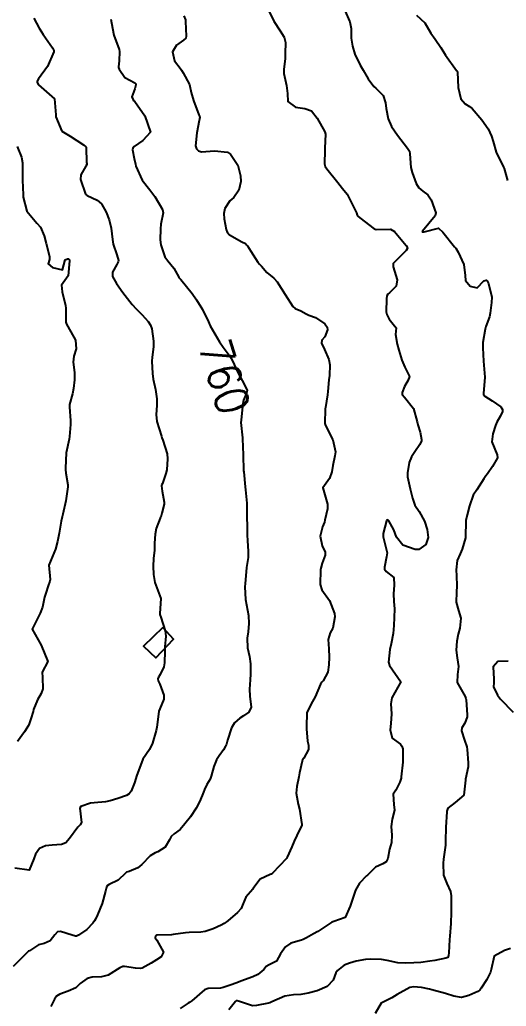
# Model space of a CAD drawing. Header units: metres. Extents: x 298520 to 308411, y 7433745 to 7450750.
# Drawn here: x 298886.4 to 298947, y 7449710 to 7449832.7 of the extents above; entities that cross this region are included whole.
import ezdxf
from ezdxf.enums import TextEntityAlignment as Align

# ---------------------------------------------------------------- set-up
doc = ezdxf.new("R2010")
doc.units = ezdxf.units.M
doc.header["$LTSCALE"] = 10
for name, color, linetype in [('Cotas', 45, 'Continuous'), ('Curvas de Nivel 1m', 11, 'Continuous'), ('Curvas de Nivel 5m', 15, 'Continuous'), ('Edificações', 30, 'Continuous')]:
    doc.layers.add(name, color=color, linetype=linetype)
doc.styles.add('Style-STANDARD', font='STANDARD.shx')

msp = doc.modelspace()

# ---------------------------------------------------------------- linework, layer by layer
at = {"layer": 'Curvas de Nivel 1m', "flags": 128}
for points, elevation in [([(298906.88, 7449833.19), (298907.06, 7449832.69), (298907.07, 7449832.49), (298907.14, 7449830.69), (298907.12, 7449830.42), (298906.84, 7449830.16), (298905.97, 7449829.57), (298905.44, 7449828.71), (298905.72, 7449827.62), (298906.4, 7449826.7), (298906.57, 7449826.46), (298906.8, 7449826.11), (298907.57, 7449824.68), (298907.79, 7449823.66), (298908.05, 7449822.68), (298908.74, 7449820.88), (298908.8, 7449820.74), (298908.83, 7449820.67), (298908.86, 7449820.54), (298908.72, 7449819.99), (298908.51, 7449818.87), (298908.48, 7449818.67), (298908.33, 7449817.03), (298908.44, 7449816.67), (298908.68, 7449816.42), (298909.06, 7449816.29), (298910.68, 7449816.4), (298912.29, 7449816.24), (298912.68, 7449815.99), (298913.57, 7449814.61), (298913.93, 7449813.32), (298913.95, 7449812.61), (298913.71, 7449811.52), (298913.1, 7449810.62), (298912.83, 7449810.39), (298912.61, 7449810.18), (298911.97, 7449809.25), (298911.84, 7449808.63), (298911.89, 7449807.94), (298912.13, 7449806.63), (298912.24, 7449806.31), (298912.56, 7449805.97), (298914.07, 7449805.08), (298914.55, 7449804.87), (298914.68, 7449804.73), (298914.77, 7449804.6), (298915.19, 7449803.93), (298916.08, 7449802.58), (298916.27, 7449802.33), (298916.51, 7449802.05), (298917.2, 7449801.27), (298918.08, 7449800.56), (298918.49, 7449800.13), (298919.49, 7449798.54), (298920.45, 7449797.06), (298920.73, 7449796.81), (298921.41, 7449796.52), (298922.08, 7449796.14), (298922.44, 7449795.99), (298923.25, 7449795.68), (298924.43, 7449794.9), (298924.71, 7449794.48), (298924.76, 7449794.13), (298924.4, 7449793.26), (298924.05, 7449792.84), (298924, 7449792.48), (298924.39, 7449791.72), (298924.9, 7449790.47), (298925.04, 7449789.8), (298924.99, 7449788.47), (298924.9, 7449787.92), (298924.79, 7449786.48), (298924.74, 7449786.05), (298924.48, 7449784.48), (298924.47, 7449784.31), (298924.42, 7449782.48), (298924.49, 7449782.26), (298925.4, 7449780.47), (298925.73, 7449778.97), (298925.67, 7449778.47), (298925.4, 7449777.28), (298925.27, 7449776.47), (298925, 7449775.67), (298924.18, 7449774.48), (298924.75, 7449772.47), (298924.73, 7449771.89), (298924.42, 7449770.48), (298924.36, 7449770.24), (298924.12, 7449769.66), (298923.84, 7449768.48), (298924.1, 7449767.29), (298924.45, 7449766.48), (298924.44, 7449766.11), (298924.07, 7449765.13), (298923.91, 7449764.48), (298923.88, 7449764.3), (298923.82, 7449762.48), (298924.03, 7449761.81), (298925, 7449760.47), (298925.6, 7449758.86), (298925.64, 7449758.46), (298925.4, 7449757.04), (298925.09, 7449756.47), (298924.82, 7449755.61), (298924.91, 7449754.47), (298924.96, 7449753.44), (298924.91, 7449752.47), (298924.8, 7449751.58), (298924.2, 7449750.48), (298924.05, 7449750.32), (298923.89, 7449750.06), (298923.21, 7449748.49), (298922.72, 7449747.64), (298922.19, 7449746.5), (298922.12, 7449744.8), (298922.14, 7449744.51), (298922.27, 7449742.97), (298922.37, 7449742.5), (298922.36, 7449741.93), (298921.78, 7449740.87), (298921.65, 7449740.64), (298921.59, 7449740.51), (298921.25, 7449739.02), (298921.16, 7449738.52), (298920.93, 7449737.33), (298920.86, 7449736.52), (298921.1, 7449735.12), (298921.25, 7449734.51), (298921.57, 7449732.62), (298921.56, 7449732.51), (298920.94, 7449731.24), (298920.61, 7449730.52), (298920.32, 7449729.85), (298919.73, 7449728.53), (298919.7, 7449728.46), (298919.63, 7449728.37), (298917.92, 7449726.56), (298917.73, 7449726.44), (298917.61, 7449726.39), (298916.38, 7449725.8), (298915.59, 7449724.79), (298915.51, 7449724.65), (298915.46, 7449724.58), (298914.58, 7449723.58), (298914.17, 7449722.59), (298913.98, 7449722.17), (298913.55, 7449721.67), (298912.35, 7449720.62), (298911.88, 7449720.28), (298911.53, 7449720.08), (298910.52, 7449719.65), (298909.52, 7449719.3), (298908.97, 7449719.21), (298907.52, 7449719.17), (298907.07, 7449719.14), (298905.52, 7449718.91), (298905.33, 7449718.89), (298903.51, 7449718.84), (298903.43, 7449718.81), (298903.35, 7449718.72), (298903.31, 7449718.53), (298903.51, 7449718.24), (298904.35, 7449716.71), (298904.04, 7449716.16), (298903.48, 7449715.76), (298902.82, 7449715.38), (298901.67, 7449714.75), (298901.46, 7449714.7), (298900.84, 7449714.76), (298899.47, 7449714.95), (298899.29, 7449714.95), (298898.91, 7449714.78), (298897.45, 7449713.88), (298896.61, 7449713.65), (298895.45, 7449713.62), (298894.83, 7449713.45), (298893.97, 7449712.83), (298893.71, 7449712.57), (298893.44, 7449712.31), (298892.47, 7449711.89), (298891.43, 7449711.5), (298891.03, 7449711.27), (298890.75, 7449710.88), (298890.3, 7449709.99)], 759), ([(298917.23, 7449834.23), (298918.07, 7449832.56), (298918.86, 7449831.36), (298919.34, 7449830.55), (298919.5, 7449829.89), (298919.48, 7449828.54), (298919.46, 7449827.9), (298919.31, 7449826.54), (298919.31, 7449826.03), (298919.64, 7449824.54), (298919.77, 7449823.53), (298919.8, 7449822.54), (298920.75, 7449821.85), (298921.92, 7449821.69), (298922.74, 7449821.38), (298923.44, 7449820.49), (298924.42, 7449818.77), (298924.51, 7449818.48), (298924.41, 7449816.76), (298924.4, 7449816.48), (298924.37, 7449814.78), (298924.45, 7449814.48), (298924.66, 7449814.19), (298926.04, 7449812.47), (298926.63, 7449811.74), (298927.18, 7449811.02), (298927.5, 7449810.45), (298928.34, 7449808.68), (298928.43, 7449808.43), (298928.48, 7449808.32), (298928.58, 7449808.24), (298929.31, 7449807.68), (298930.57, 7449806.7), (298930.8, 7449806.64), (298932.57, 7449806.68), (298933.09, 7449806.37), (298934.55, 7449804.64), (298934.68, 7449804.36), (298934.67, 7449804.23), (298934.54, 7449804.03), (298933.71, 7449803.19), (298932.93, 7449802.38), (298932.91, 7449801.98), (298933.43, 7449800.37), (298933.29, 7449799.56), (298932.47, 7449798.73), (298932.25, 7449798.6), (298932.13, 7449798.39), (298932.1, 7449798.02), (298932.04, 7449796.39), (298932.12, 7449796.06), (298932.43, 7449795.48), (298932.91, 7449794.86), (298933.27, 7449794.38), (298933.21, 7449793.58), (298933.4, 7449792.37), (298933.64, 7449791.62), (298933.98, 7449790.37), (298934.36, 7449789.51), (298934.93, 7449788.35), (298934.8, 7449787.89), (298934.33, 7449787.08), (298934.03, 7449786.36), (298934.04, 7449786.09), (298934.32, 7449785.76), (298935.44, 7449784.35), (298935.91, 7449782.71), (298936, 7449782.34), (298936.26, 7449781.41), (298936.44, 7449780.52), (298936.43, 7449780.34), (298936.25, 7449779.87), (298935.62, 7449778.97), (298935.2, 7449778.35), (298934.92, 7449777.66), (298934.68, 7449776.36), (298934.7, 7449775.86), (298935.03, 7449774.35), (298935.31, 7449773.2), (298935.61, 7449772.35), (298936.15, 7449771.56), (298936.8, 7449770.33), (298937.14, 7449769.31), (298937.27, 7449768.33), (298937, 7449767.43), (298936.09, 7449766.83), (298935.64, 7449766.8), (298934.1, 7449767.36), (298933.32, 7449768.37), (298933, 7449769.25), (298932.37, 7449770.39), (298932.26, 7449770.51), (298932.13, 7449770.47), (298932.1, 7449770.42), (298932.09, 7449770.39), (298931.69, 7449768.82), (298931.68, 7449768.39), (298932.09, 7449766.72), (298932.17, 7449766.39), (298932.08, 7449765.9), (298931.82, 7449764.64), (298931.83, 7449764.39), (298932.06, 7449764.09), (298933.02, 7449763.34), (298933.06, 7449762.37), (298932.97, 7449761.32), (298933.02, 7449760.37), (298933.07, 7449759.44), (298933.03, 7449758.37), (298932.99, 7449757.36), (298932.9, 7449756.38), (298932.65, 7449755.08), (298932.51, 7449754.38), (298932.35, 7449752.8), (298932.46, 7449752.38), (298933.89, 7449750.36), (298932.73, 7449748.38), (298932.61, 7449747.63), (298932.71, 7449746.38), (298932.64, 7449745.19), (298932.56, 7449744.38), (298932.79, 7449743.36), (298933.81, 7449742.61), (298934.01, 7449742.36), (298934.12, 7449742.04), (298934.12, 7449740.36), (298933.93, 7449738.54), (298933.9, 7449738.37), (298933.75, 7449737.86), (298933.23, 7449736.88), (298932.93, 7449736.38), (298932.99, 7449735.1), (298933.07, 7449734.38), (298932.81, 7449733.26), (298932.67, 7449732.38), (298932.75, 7449731.29), (298932.69, 7449730.38), (298932.47, 7449729.56), (298932.24, 7449728.38), (298932.03, 7449727.98), (298931.63, 7449727.73), (298930.73, 7449727.29), (298929.79, 7449726.41), (298929.72, 7449726.3), (298929.61, 7449726.21), (298928.72, 7449725.3), (298928.22, 7449724.43), (298927.56, 7449722.44), (298926.96, 7449721.03), (298925.53, 7449720.53), (298925.3, 7449720.46), (298923.53, 7449719.32), (298923.02, 7449718.99), (298922.13, 7449718.5), (298921.72, 7449718.3), (298921.51, 7449718.22), (298920.2, 7449717.83), (298919.5, 7449717.4), (298918.91, 7449716.54), (298918.41, 7449715.62), (298917.47, 7449715.14), (298917.1, 7449714.93), (298916.82, 7449714.57), (298916.06, 7449713.97), (298915.45, 7449713.66), (298913.96, 7449713.12), (298913.45, 7449712.93), (298912.63, 7449712.62), (298911.75, 7449712.32), (298911.44, 7449712.25), (298909.89, 7449712.19), (298909.44, 7449712.03), (298907.85, 7449710.67), (298907.61, 7449710.49), (298907.42, 7449710.37), (298906.39, 7449709.71)], 758), ([(298926.89, 7449833.88), (298927.54, 7449832.44), (298927.67, 7449831.64), (298927.71, 7449830.44), (298927.85, 7449829.43), (298928.15, 7449828.44), (298928.81, 7449827.05), (298929.19, 7449826.43), (298929.81, 7449825.39), (298930.53, 7449824.41), (298930.77, 7449824.2), (298931.68, 7449823.31), (298931.98, 7449822.39), (298932.04, 7449821.69), (298932.28, 7449820.39), (298932.72, 7449819.43), (298933.47, 7449818.37), (298934.69, 7449816.75), (298934.94, 7449816.36), (298935, 7449816.04), (298935.13, 7449814.36), (298935.28, 7449813.72), (298935.79, 7449812.35), (298936.11, 7449811.83), (298936.62, 7449811.41), (298937.24, 7449810.95), (298937.64, 7449810.32), (298938.21, 7449808.69), (298938.15, 7449808.32), (298936.56, 7449806.41), (298936.54, 7449806.36), (298936.54, 7449806.34), (298936.56, 7449806.32), (298936.79, 7449806.34), (298938.57, 7449806.81), (298939.11, 7449806.3), (298940.54, 7449804.49), (298940.7, 7449804.29), (298941, 7449803.82), (298941.73, 7449802.28), (298941.87, 7449800.91), (298941.91, 7449800.28), (298942.48, 7449799.56), (298943.35, 7449799.38), (298944.21, 7449800.24), (298944.49, 7449800.33), (298944.61, 7449800.24), (298944.8, 7449799.93), (298945.18, 7449798.23), (298945.14, 7449797.55), (298944.98, 7449796.23), (298944.91, 7449795.76), (298944.43, 7449794.58), (298944.35, 7449794.24), (298944.08, 7449792.56), (298944.06, 7449792.25), (298944.06, 7449791.91), (298944.16, 7449790.24), (298944.34, 7449788.24), (298944.14, 7449786.24), (298944.17, 7449786.09), (298944.32, 7449785.88), (298945.24, 7449785.31), (298946.31, 7449784.55), (298946.53, 7449784.22), (298946.53, 7449783.99), (298946.29, 7449783.46), (298945.82, 7449782.68), (298945.67, 7449782.23), (298945.3, 7449781.19), (298945.21, 7449780.23), (298945.86, 7449778.6), (298945.9, 7449778.22), (298945.29, 7449777.16), (298944.64, 7449776.24), (298944.45, 7449775.99), (298944.2, 7449775.62), (298943.31, 7449774.25), (298942.88, 7449773.56), (298942.41, 7449772.27), (298942.14, 7449771.13), (298941.96, 7449770.44), (298941.94, 7449770.27), (298941.93, 7449768.46), (298941.91, 7449768.27), (298941.51, 7449766.86), (298941.24, 7449766.28), (298940.89, 7449765.46), (298940.74, 7449764.28), (298940.79, 7449763.55), (298940.86, 7449762.28), (298940.79, 7449761.52), (298940.76, 7449760.28), (298941.06, 7449759.22), (298941.32, 7449758.28), (298941.23, 7449757.02), (298941.02, 7449756.28), (298940.82, 7449755.42), (298940.75, 7449754.28), (298940.88, 7449753.33), (298941.04, 7449752.28), (298940.91, 7449751.27), (298940.87, 7449750.28), (298941.88, 7449748.53), (298941.98, 7449748.27), (298942.01, 7449748.13), (298942.12, 7449746.27), (298942.11, 7449746), (298941.83, 7449745.21), (298941.46, 7449744.64), (298941.41, 7449744.27), (298941.81, 7449743.11), (298942.07, 7449742.27), (298942.13, 7449741.93), (298942.25, 7449740.27), (298942.24, 7449739.79), (298941.92, 7449738.27), (298941.9, 7449738.12), (298941.72, 7449736.27), (298940.63, 7449735.36), (298939.71, 7449734.63), (298939.59, 7449734.29), (298939.58, 7449734.17), (298939.45, 7449732.29), (298939.42, 7449730.53), (298939.42, 7449730.29), (298939.42, 7449730.06), (298939.19, 7449728.3), (298939.12, 7449727.79), (298939.2, 7449726.3), (298939.6, 7449725.29), (298940.04, 7449724.29), (298940.14, 7449723.72), (298940.12, 7449722.28), (298940.12, 7449721.72), (298940.08, 7449720.29), (298939.95, 7449718.73), (298939.91, 7449718.29), (298939.85, 7449716.65), (298939.82, 7449716.3), (298939.72, 7449716.07), (298939.49, 7449715.97), (298938.1, 7449715.7), (298937.48, 7449715.6), (298936.35, 7449715.46), (298935.48, 7449715.41), (298934.46, 7449715.38), (298933.48, 7449715.4), (298932.17, 7449715.7), (298931.48, 7449715.83), (298930.05, 7449715.84), (298929.48, 7449715.82), (298928.3, 7449715.61), (298927.48, 7449715.36), (298926.82, 7449715.1), (298925.98, 7449714.45), (298925.78, 7449714.14), (298925.45, 7449713.24), (298924.71, 7449712.47), (298923.44, 7449711.92), (298922.32, 7449711.62), (298921.43, 7449711.48), (298920.51, 7449711.44), (298919.43, 7449711.25), (298917.8, 7449710.55), (298917.56, 7449710.42), (298917.42, 7449710.38), (298915.91, 7449710.08), (298915.42, 7449710.06), (298913.78, 7449710.6), (298913.51, 7449710.69), (298913.42, 7449710.69), (298913.36, 7449710.67), (298913.3, 7449710.61), (298912.48, 7449709.55)], 757), ([(298935.82, 7449833.29), (298936.87, 7449832.33), (298937.6, 7449831.06), (298938.13, 7449830.32), (298938.84, 7449829.25), (298939.44, 7449828.3), (298940.8, 7449826.42), (298940.86, 7449826.35), (298940.89, 7449826.29), (298940.91, 7449826.18), (298941.02, 7449824.29), (298941.35, 7449822.87), (298941.86, 7449822.27), (298942.43, 7449821.94), (298942.75, 7449821.69), (298943.95, 7449820.25), (298944.72, 7449819.13), (298945.15, 7449818.24), (298945.35, 7449817.58), (298945.73, 7449816.23), (298946.66, 7449814.37), (298946.72, 7449814.22), (298947.14, 7449812.72)], 756), ([(298888.18, 7449832.92), (298888.86, 7449831.68), (298889.17, 7449831.22), (298889.35, 7449830.9), (298890.5, 7449829.22), (298890.68, 7449828.88), (298890.67, 7449828.73), (298889.9, 7449826.89), (298888.79, 7449825.39), (298888.62, 7449825.08), (298888.62, 7449824.91), (298888.78, 7449824.62), (298890.75, 7449822.88), (298890.93, 7449820.88), (298890.95, 7449820.65), (298891.68, 7449818.87), (298892.7, 7449818.23), (298894.38, 7449817.15), (298894.68, 7449816.92), (298894.72, 7449816.88), (298894.73, 7449816.84), (298894.77, 7449814.95), (298894.78, 7449814.84), (298894.78, 7449814.72), (298894.66, 7449814.52), (298894.06, 7449813.42), (298894, 7449812.85), (298894.61, 7449811.03), (298894.69, 7449810.92), (298894.85, 7449810.84), (298896.07, 7449810.28), (298896.6, 7449809.82), (298897.19, 7449808.8), (298897.56, 7449807.82), (298897.82, 7449806.8), (298897.98, 7449805.37), (298898.05, 7449804.79), (298898.52, 7449803.46), (298898.72, 7449802.79), (298898.7, 7449802.6), (298898.51, 7449802.26), (298898, 7449801.3), (298897.99, 7449800.79), (298898.48, 7449799.9), (298899.27, 7449798.78), (298900.45, 7449797.3), (298900.95, 7449796.76), (298901.68, 7449796), (298902.43, 7449795.2), (298902.72, 7449794.74), (298902.87, 7449794.28), (298903.1, 7449792.73), (298903.09, 7449792.03), (298902.91, 7449790.73), (298902.87, 7449790.23), (298902.95, 7449788.73), (298903.06, 7449788.01), (298903.33, 7449786.73), (298903.49, 7449785.55), (298903.49, 7449784.73), (298903.41, 7449783.6), (298903.5, 7449782.73), (298904.07, 7449780.9), (298904.14, 7449780.72), (298904.25, 7449780.43), (298904.77, 7449778.71), (298904.83, 7449778.1), (298904.74, 7449776.71), (298904.64, 7449776.27), (298904.19, 7449775.02), (298904.1, 7449774.81), (298904.08, 7449774.72), (298904.18, 7449774.08), (298904.41, 7449772.72), (298904.41, 7449772.46), (298904.14, 7449771.33), (298904, 7449770.86), (298903.94, 7449770.72), (298903.42, 7449769.43), (298903.28, 7449768.73), (298903.23, 7449767.6), (298903.2, 7449766.73), (298903.1, 7449765.7), (298903.03, 7449764.73), (298903.07, 7449763.72), (298903.26, 7449762.73), (298904.01, 7449760.72), (298903.88, 7449758.84), (298903.88, 7449758.72), (298903.99, 7449758.41), (298904.56, 7449756.71), (298904.63, 7449756.05), (298904.52, 7449754.71), (298904.49, 7449754.16), (298904.46, 7449752.71), (298904.39, 7449752.24), (298903.9, 7449751.29), (298903.7, 7449750.92), (298903.64, 7449750.72), (298903.66, 7449750.49), (298903.89, 7449750.06), (298904.38, 7449748.71), (298904.36, 7449748.22), (298903.86, 7449746.98), (298903.77, 7449746.72), (298903.53, 7449745.02), (298903.49, 7449744.72), (298903.41, 7449744.32), (298902.96, 7449742.73), (298902.59, 7449741.94), (298901.77, 7449740.75), (298901.21, 7449739.3), (298901.03, 7449738.76), (298900.71, 7449737.79), (298900.3, 7449736.76), (298900.07, 7449736.43), (298899.72, 7449736.22), (298898.64, 7449735.86), (298897.71, 7449735.56), (298897.1, 7449735.41), (298895.71, 7449735.31), (298895.27, 7449735.26), (298894.05, 7449734.84), (298893.91, 7449734.63), (298894.11, 7449732.84), (298893.95, 7449732.57), (298893.68, 7449732.27), (298892.65, 7449730.86), (298892.17, 7449730.35), (298891.65, 7449730.13), (298890.49, 7449730.04), (298889.65, 7449729.97), (298888.91, 7449729.63), (298888.4, 7449728.9), (298888.18, 7449728.35), (298887.61, 7449726.91), (298885.85, 7449727.17)], 761), ([(298886.14, 7449816.94), (298886.67, 7449815.64), (298886.77, 7449814.93), (298886.77, 7449814.82), (298886.78, 7449812.93), (298886.78, 7449812.78), (298886.86, 7449810.93), (298886.87, 7449810.67), (298887.34, 7449808.92), (298888.57, 7449807.4), (298889.02, 7449806.9), (298889.5, 7449805.84), (298889.72, 7449804.89), (298890.13, 7449803.28), (298890.13, 7449802.89), (298889.98, 7449802.36), (298890.5, 7449801.91), (298891.75, 7449801.62), (298892.11, 7449802.86), (298892.38, 7449802.99), (298892.51, 7449802.96), (298892.63, 7449802.86), (298892.65, 7449802.72), (298892.49, 7449800.86), (298891.63, 7449799.72), (298891.73, 7449798.87), (298892.13, 7449797.19), (298892.16, 7449796.86), (298892.18, 7449795.11), (298892.25, 7449794.86), (298892.42, 7449794.54), (298893.38, 7449792.85), (298893.46, 7449791.77), (298893.17, 7449790.85), (298893.1, 7449790.12), (298893.25, 7449788.85), (298893.26, 7449787.93), (298893.12, 7449786.85), (298893, 7449786.17), (298892.65, 7449784.86), (298892.62, 7449784.54), (298892.76, 7449782.86), (298892.78, 7449782.35), (298892.63, 7449780.86), (298892.58, 7449780.53), (298892.23, 7449778.86), (298892.13, 7449776.94), (298892.12, 7449776.86), (298892.12, 7449776.78), (298892.2, 7449776.32), (298892.43, 7449774.86), (298892.43, 7449774.61), (298892.16, 7449772.86), (298891.8, 7449771.2), (298891.71, 7449770.87), (298891.61, 7449770.35), (298891.36, 7449768.87), (298891.15, 7449767.83), (298890.89, 7449766.88), (298890.06, 7449764.89), (298890.22, 7449763.07), (298890.2, 7449762.89), (298890.16, 7449762.77), (298890.04, 7449762.42), (298889.63, 7449761.28), (298889.54, 7449760.89), (298889.26, 7449759.64), (298888.97, 7449758.9), (298888.66, 7449758.23), (298887.97, 7449756.91), (298889.11, 7449754.9), (298889.92, 7449752.89), (298889.22, 7449751.58), (298889.27, 7449750.9), (298889.3, 7449749.47), (298889.09, 7449748.9), (298888.66, 7449748.11), (298888.17, 7449746.91), (298888.1, 7449746.66), (298887.84, 7449745.77), (298887.61, 7449745.12), (298887.52, 7449744.91), (298887.04, 7449744.15), (298886.18, 7449742.93)], 762), ([(298947.22, 7449752.91), (298945.93, 7449752.88), (298945.38, 7449752.23), (298945.46, 7449750.67), (298945.46, 7449750.23), (298945.4, 7449749.74), (298945.88, 7449748.68), (298946.29, 7449748.22), (298947.85, 7449746.59)], 756), ([(298947.5, 7449717.17), (298946.76, 7449716.95), (298945.49, 7449716.22), (298945.13, 7449714.56), (298945.03, 7449714.23), (298944.57, 7449713.35), (298943.88, 7449712.24), (298943.69, 7449711.99), (298943.44, 7449711.84), (298942.35, 7449711.34), (298941.43, 7449711.08), (298940.46, 7449711.26), (298939.43, 7449711.6), (298937.72, 7449712.03), (298937.44, 7449712.11), (298936.44, 7449712.33), (298935.44, 7449712.4), (298935.01, 7449712.35), (298933.43, 7449711.46), (298932.76, 7449711.05), (298931.42, 7449710.39), (298930.69, 7449709.11)], 756)]:
    msp.add_lwpolyline(points, dxfattribs=dict(at, elevation=elevation))
at = {"layer": 'Curvas de Nivel 5m', "elevation": 760, "flags": 128}
msp.add_lwpolyline([(298897.79, 7449832.8), (298898, 7449831.66), (298898.14, 7449830.8), (298898.83, 7449829.01), (298898.87, 7449828.79), (298898.81, 7449827.59), (298898.72, 7449826.87), (298898.73, 7449826.79), (298898.8, 7449826.57), (298899.54, 7449825.53), (298900.78, 7449824.86), (298900.88, 7449824.76), (298900.9, 7449824.64), (298900.77, 7449824.14), (298900.4, 7449823.13), (298900.55, 7449822.76), (298900.64, 7449822.65), (298900.75, 7449822.53), (298902.01, 7449820.75), (298902.7, 7449818.74), (298901.76, 7449817.68), (298900.68, 7449816.96), (298900.51, 7449816.76), (298900.46, 7449816.54), (298900.67, 7449815.44), (298900.85, 7449814.76), (298900.91, 7449814.5), (298901.68, 7449812.75), (298902.62, 7449811.57), (298903.26, 7449810.73), (298904.2, 7449809.11), (298904.29, 7449808.72), (298903.99, 7449807.3), (298903.96, 7449806.73), (298903.94, 7449805.33), (298903.99, 7449804.73), (298904.52, 7449803.23), (298904.87, 7449802.71), (298905.62, 7449801.82), (298906.26, 7449800.69), (298906.35, 7449800.55), (298906.49, 7449800.39), (298907.9, 7449798.68), (298908.46, 7449797.88), (298909.17, 7449796.66), (298909.92, 7449795.16), (298910.16, 7449794.65), (298910.42, 7449794.13), (298911.29, 7449792.64), (298911.74, 7449791.98), (298912.38, 7449791.14), (298912.75, 7449790.62), (298913.14, 7449789.83), (298913.7, 7449788.61), (298914.34, 7449787.45), (298914.74, 7449786.6), (298914.65, 7449786.27), (298914.31, 7449785.4), (298914.18, 7449784.73), (298914.16, 7449784.6), (298913.98, 7449782.9), (298913.96, 7449782.6), (298914.16, 7449780.7), (298914.17, 7449780.6), (298914.23, 7449778.6), (298914.31, 7449776.6), (298914.32, 7449776.48), (298914.49, 7449774.6), (298914.52, 7449774.25), (298914.69, 7449772.59), (298914.72, 7449772.03), (298914.71, 7449770.59), (298914.73, 7449769.99), (298914.76, 7449768.59), (298914.78, 7449767.92), (298914.87, 7449766.59), (298914.86, 7449765.81), (298914.67, 7449764.59), (298914.61, 7449764.05), (298914.5, 7449762.6), (298914.46, 7449762.17), (298914.54, 7449760.59), (298914.68, 7449759.92), (298914.92, 7449758.59), (298914.96, 7449757.61), (298914.87, 7449756.59), (298914.75, 7449755.8), (298914.78, 7449754.59), (298915.02, 7449753.5), (298915.18, 7449752.59), (298915.18, 7449751.31), (298915.11, 7449750.59), (298915.02, 7449749.45), (298915.09, 7449748.59), (298915.24, 7449747.2), (298914.97, 7449746.59), (298914.3, 7449746.14), (298913.84, 7449745.85), (298913.19, 7449745.25), (298912.78, 7449744.62), (298912.28, 7449743.1), (298912.16, 7449742.62), (298912.07, 7449742.36), (298911.79, 7449741.89), (298911.25, 7449741.16), (298910.91, 7449740.64), (298910.6, 7449739.81), (298910.28, 7449738.64), (298910.13, 7449738.27), (298909.74, 7449737.58), (298909.44, 7449736.95), (298909.32, 7449736.65), (298908.85, 7449735.52), (298908.42, 7449734.66), (298907.69, 7449733.58), (298907, 7449732.69), (298906.39, 7449731.98), (298905.67, 7449731.46), (298905.27, 7449731.11), (298905.08, 7449730.71), (298904.56, 7449729.8), (298903.64, 7449729.22), (298903.28, 7449729.09), (298902.67, 7449728.73), (298901.62, 7449727.65), (298901.13, 7449727.24), (298900.05, 7449726.77), (298899.71, 7449726.67), (298899.61, 7449726.57), (298898.69, 7449725.69), (298897.59, 7449725.15), (298897.36, 7449725.02), (298897.23, 7449724.8), (298897.11, 7449724.33), (298896.72, 7449722.8), (298896.13, 7449721.39), (298895.86, 7449720.82), (298895.75, 7449720.61), (298895.54, 7449720.32), (298894.79, 7449719.56), (298893.74, 7449718.84), (298893.58, 7449718.77), (298893.51, 7449718.74), (298893.38, 7449718.71), (298892.97, 7449718.85), (298891.52, 7449719.28), (298891.15, 7449719.24), (298890.8, 7449718.88), (298890.23, 7449718.15), (298889.5, 7449717.79), (298888.77, 7449717.63), (298887.64, 7449716.91), (298887.54, 7449716.86), (298887.49, 7449716.83), (298885.62, 7449714.94)], dxfattribs=at)
at = {"layer": 'Edificações'}
msp.add_lwpolyline([(298904.26, 7449757.1), (298901.85, 7449754.78), (298903.38, 7449753.35), (298905.58, 7449755.67)], close=True, dxfattribs=at)

# ---------------------------------------------------------------- texts
at = {"layer": 'Cotas', "style": 'Style-STANDARD'}
msp.add_text('760', height=4, rotation=286.8854, dxfattribs=at).set_placement((298911.91, 7449788.32, 760), align=Align.MIDDLE_CENTER)

doc.saveas('drawing.dxf')
